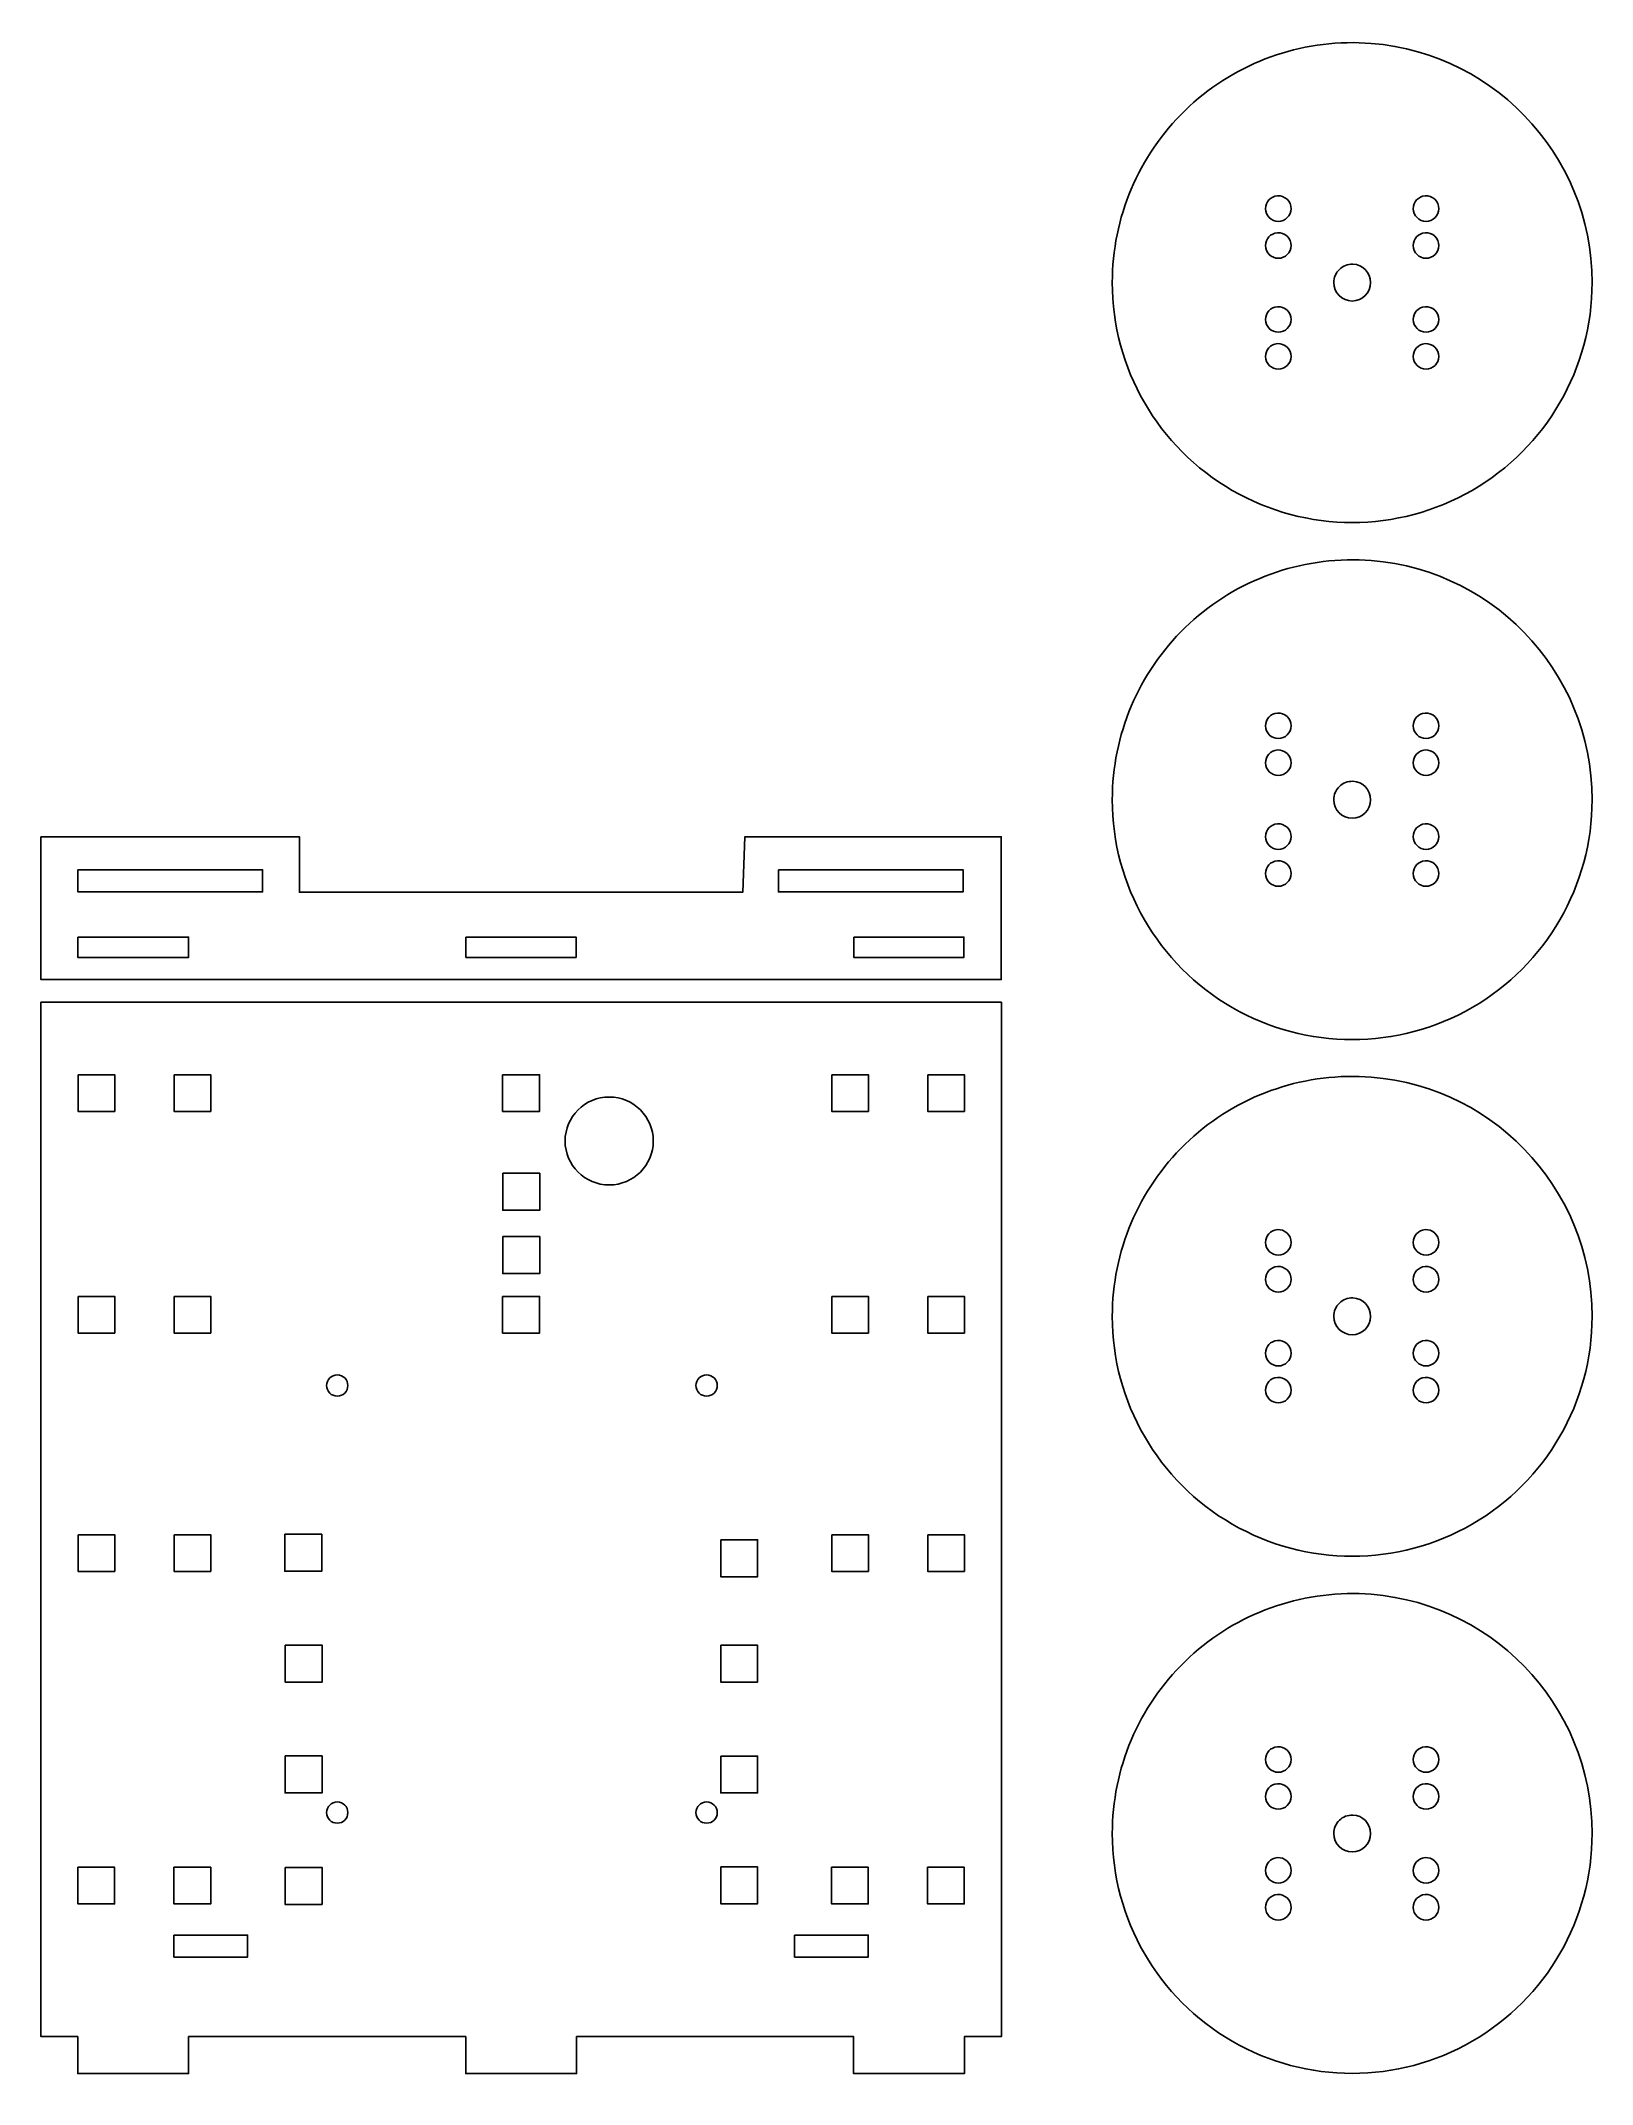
# Model space of a CAD drawing. Extents: x 0 to 210, y -1 to 275.
import ezdxf

# ---------------------------------------------------------------- set-up
doc = ezdxf.new("R2010")
doc.units = 0
for name, color, linetype in [('Base_plate', 7, 'CONTINUOUS'), ('Bumper_plates', 7, 'CONTINUOUS'), ('wheels', 7, 'CONTINUOUS')]:
    doc.layers.add(name, color=color, linetype=linetype)

msp = doc.modelspace()

# ---------------------------------------------------------------- linework, layer by layer
at = {"layer": 'Base_plate', "color": 7}
for points in [[(0.017639, 145.000004), (0.017639, 5.000018), (5, 5.000018), (5, 0), (20, 0), (20, 5.000018), (57.500001, 5.000018), (57.500001, 0), (72.499999, 0), (72.499999, 5.000018), (110, 5.000018), (110, 0), (124.999998, 0), (124.999998, 5.000018), (130.023001, 5.000018), (130.023001, 145.000004), (0.017639, 145.000004)], [(5.035903, 135.189651), (10.00125, 135.189651), (10.00125, 130.224304), (5.035903, 130.224304), (5.035903, 135.189651)], [(18.035764, 135.189651), (23.001111, 135.189651), (23.001111, 130.224005), (18.035764, 130.224287), (18.035764, 135.189651)], [(62.501687, 135.189934), (67.502312, 135.189934), (67.502312, 130.223935), (62.501687, 130.223935), (62.501687, 135.189934)], [(107.039215, 135.189934), (112.004562, 135.189651), (112.004562, 130.224304), (107.039215, 130.224022), (107.039215, 135.189934)], [(120.039076, 135.189934), (125.004424, 135.189934), (125.004424, 130.223864), (120.039076, 130.223864), (120.039076, 135.189934)], [(82.894955, 126.229994), (82.894955, 126.229994)], [(62.519641, 121.859087), (67.519641, 121.859087), (67.519641, 116.859086), (62.519641, 116.859086), (62.519641, 121.859087)], [(62.519641, 113.279576), (67.519641, 113.279576), (67.519641, 108.279576), (62.519641, 108.279576), (62.519641, 113.279576)], [(5.035903, 105.185901), (10.00125, 105.185901), (10.00125, 100.220554), (5.035903, 100.220554), (5.035903, 105.185901)], [(18.035764, 105.185901), (23.001111, 105.186006), (23.001111, 100.221006), (18.035764, 100.221119), (18.035764, 105.185901)], [(62.501687, 105.186006), (67.502312, 105.186006), (67.502312, 100.221006), (62.501687, 100.221006), (62.501687, 105.186006)], [(107.039215, 105.186006), (112.004562, 105.186006), (112.004562, 100.220554), (107.039215, 100.220554), (107.039215, 105.186006)], [(120.039076, 105.186006), (125.004424, 105.186006), (125.004424, 100.221006), (120.039076, 100.221006), (120.039076, 105.186006)], [(41.550353, 93.130112), (41.550353, 93.130112)], [(91.550352, 93.130112), (91.550352, 93.130112)], [(5.035903, 72.924374), (10.00125, 72.924374), (10.00125, 67.959026), (5.035903, 67.959026), (5.035903, 72.924374)], [(18.035764, 72.924374), (23.001111, 72.924227), (23.001111, 67.959227), (18.035764, 67.959227), (18.035764, 72.924374)], [(33.017639, 72.987979), (38.01764, 72.987979), (38.01764, 67.987979), (33.017639, 67.987979), (33.017639, 72.987979)], [(92.017643, 72.248317), (97.017643, 72.248317), (97.017643, 67.248317), (92.017643, 67.248317), (92.017643, 72.248317)], [(107.039215, 72.924227), (112.004562, 72.924227), (112.004562, 67.959227), (107.039215, 67.959227), (107.039215, 72.924227)], [(120.039076, 72.924227), (125.004424, 72.924227), (125.004424, 67.959227), (120.039076, 67.959227), (120.039076, 72.924227)], [(33.062993, 57.986311), (38.062993, 57.986311), (38.062993, 52.98631), (33.062993, 52.98631), (33.062993, 57.986311)], [(92.017643, 57.979867), (97.017643, 57.979867), (97.017643, 52.979867), (92.017643, 52.979867), (92.017643, 57.979867)], [(33.062993, 42.986312), (38.062993, 42.986312), (38.062993, 37.986312), (33.062993, 37.986312), (33.062993, 42.986312)], [(92.017643, 42.979872), (97.017643, 42.979872), (97.017643, 37.979872), (92.017643, 37.979872), (92.017643, 42.979872)], [(41.550353, 35.330112), (41.550353, 35.330112)], [(91.550352, 35.330112), (91.550352, 35.330112)], [(5.018264, 27.927568), (9.983611, 27.927568), (9.983611, 22.962221), (5.018264, 22.962221), (5.018264, 27.927568)], [(18.018125, 27.927568), (22.983472, 27.927568), (22.983472, 22.962221), (18.018125, 22.962221), (18.018125, 27.927568)], [(33.062993, 27.899542), (38.062993, 27.899542), (38.062993, 22.899542), (33.062993, 22.899542), (33.062993, 27.899542)], [(92.017643, 27.979862), (97.017643, 27.979862), (97.017643, 22.979862), (92.017643, 22.979862), (92.017643, 27.979862)], [(107.021576, 27.927568), (111.986924, 27.927568), (111.986924, 22.962221), (107.021576, 22.962221), (107.021576, 27.927568)], [(120.021437, 27.927568), (124.986785, 27.927568), (124.986785, 22.962221), (120.021437, 22.962221), (120.021437, 27.927568)], [(18.013403, 18.734827), (27.986596, 18.734827), (27.986596, 15.759867), (18.013403, 15.759867), (18.013403, 18.734827)], [(102.017643, 18.734827), (111.990835, 18.734827), (111.990835, 15.759867), (102.017643, 15.759867), (102.017643, 18.734827)]]:
    msp.add_lwpolyline(points, close=True, dxfattribs=at)
for points in [[(70.956551, 126.229994), (70.956551, 129.515197), (73.629053, 132.178379), (76.925752, 132.178379)], [(76.925752, 132.178379), (80.222452, 132.178379), (82.894955, 129.515197), (82.894955, 126.229994)], [(76.925752, 120.281605), (73.629053, 120.281605), (70.956551, 122.944791), (70.956551, 126.229994)], [(82.894955, 126.229994), (82.894955, 122.944791), (80.222452, 120.281605), (76.925752, 120.281605)], [(38.66764, 93.130112), (38.66764, 93.926151), (39.312957, 94.571468), (40.108996, 94.571468)], [(40.108996, 94.571468), (40.905036, 94.571468), (41.550353, 93.926151), (41.550353, 93.130112)], [(88.667639, 93.130112), (88.667639, 93.926151), (89.312956, 94.571468), (90.108995, 94.571468)], [(90.108995, 94.571468), (90.905034, 94.571468), (91.550352, 93.926151), (91.550352, 93.130112)], [(40.108996, 91.688755), (39.312957, 91.688755), (38.66764, 92.334073), (38.66764, 93.130112)], [(41.550353, 93.130112), (41.550353, 92.334073), (40.905036, 91.688755), (40.108996, 91.688755)], [(90.108995, 91.688755), (89.312956, 91.688755), (88.667639, 92.334073), (88.667639, 93.130112)], [(91.550352, 93.130112), (91.550352, 92.334073), (90.905034, 91.688755), (90.108995, 91.688755)], [(38.66764, 35.330112), (38.66764, 36.126151), (39.312957, 36.771468), (40.108996, 36.771468)], [(40.108996, 36.771468), (40.905036, 36.771468), (41.550353, 36.126151), (41.550353, 35.330112)], [(88.667639, 35.330112), (88.667639, 36.126151), (89.312956, 36.771468), (90.108995, 36.771468)], [(90.108995, 36.771468), (90.905034, 36.771468), (91.550352, 36.126151), (91.550352, 35.330112)], [(40.108996, 33.888755), (39.312957, 33.888755), (38.66764, 34.534073), (38.66764, 35.330112)], [(41.550353, 35.330112), (41.550353, 34.534073), (40.905036, 33.888755), (40.108996, 33.888755)], [(90.108995, 33.888755), (89.312956, 33.888755), (88.667639, 34.534073), (88.667639, 35.330112)], [(91.550352, 35.330112), (91.550352, 34.534073), (90.905034, 33.888755), (90.108995, 33.888755)]]:
    msp.add_open_spline(points, degree=3, dxfattribs=at)
at = {"layer": 'Bumper_plates', "color": 7}
for points in [[(0, 167.415901), (0, 148.083679), (129.998611, 148.083679), (129.998611, 167.415901), (95.294097, 167.415901), (95.003056, 159.900005), (35.004375, 159.900005), (35.004375, 167.415901), (0, 167.415901)], [(5.009444, 162.935624), (30.00375, 162.935624), (30.00375, 159.937013), (5.009444, 159.937013), (5.009444, 162.935624)], [(99.836111, 162.935624), (124.829999, 162.935624), (124.829999, 159.937013), (99.836111, 159.937013), (99.836111, 162.935624)], [(4.991806, 153.816318), (20.0025, 153.816318), (20.0025, 151.08229), (4.991806, 151.08229), (4.991806, 153.816318)], [(57.520417, 153.816318), (72.434097, 153.816318), (72.434097, 151.08229), (57.520417, 151.08229), (57.520417, 153.816318)], [(110.022569, 153.816318), (124.93625, 153.816318), (124.93625, 151.08229), (110.022569, 151.08229), (110.022569, 153.816318)]]:
    msp.add_lwpolyline(points, close=True, dxfattribs=at)
at = {"layer": 'wheels', "color": 7}
for points in [[(178.434517, 274.879655), (178.434517, 274.879655)], [(167.366109, 254.153961), (167.366109, 254.153961)], [(187.359792, 254.153961), (187.359792, 254.153961)], [(167.366109, 249.153336), (167.366109, 249.153336)], [(187.359792, 249.153336), (187.359792, 249.153336)], [(177.561387, 244.911183), (177.561387, 244.911183)], [(167.366109, 239.152086), (167.366109, 239.152086)], [(187.359792, 239.152086), (187.359792, 239.152086)], [(167.366109, 234.151458), (167.366109, 234.151458)], [(187.359792, 234.151458), (187.359792, 234.151458)], [(178.434515, 204.879657), (178.434515, 204.879657)], [(167.366112, 184.153962), (167.366112, 184.153962)], [(187.359795, 184.153962), (187.359795, 184.153962)], [(167.366112, 179.153337), (167.366112, 179.153337)], [(187.359795, 179.153337), (187.359795, 179.153337)], [(177.56139, 174.911182), (177.56139, 174.911182)], [(167.366112, 169.152087), (167.366112, 169.152087)], [(187.359795, 169.152087), (187.359795, 169.152087)], [(167.366112, 164.15146), (167.366112, 164.15146)], [(187.359795, 164.15146), (187.359795, 164.15146)], [(178.434517, 134.955212), (178.434517, 134.955212)], [(167.366109, 114.229518), (167.366109, 114.229518)], [(187.359792, 114.229518), (187.359792, 114.229518)], [(167.366109, 109.228893), (167.366109, 109.228893)], [(187.359792, 109.228893), (187.359792, 109.228893)], [(177.561387, 104.98674), (177.561387, 104.98674)], [(167.366109, 99.227643), (167.366109, 99.227643)], [(187.359792, 99.227643), (187.359792, 99.227643)], [(167.366109, 94.227015), (167.366109, 94.227015)], [(187.359792, 94.227015), (187.359792, 94.227015)], [(178.434515, 64.955214), (178.434515, 64.955214)], [(167.366112, 44.22952), (167.366112, 44.22952)], [(187.359795, 44.22952), (187.359795, 44.22952)], [(167.366112, 39.228895), (167.366112, 39.228895)], [(187.359795, 39.228895), (187.359795, 39.228895)], [(177.56139, 34.986739), (177.56139, 34.986739)], [(167.366112, 29.227645), (167.366112, 29.227645)], [(187.359795, 29.227645), (187.359795, 29.227645)], [(167.366112, 24.227017), (167.366112, 24.227017)], [(187.359795, 24.227017), (187.359795, 24.227017)]]:
    msp.add_lwpolyline(points, close=True, dxfattribs=at)
for points in [[(178.434517, 274.879655), (169.66129, 275.134761), (161.158418, 271.827651), (154.863116, 265.711789)], [(209.964028, 242.41528), (209.96676, 259.984181), (195.996001, 274.36918), (178.434517, 274.879655)], [(154.863116, 265.711789), (148.567815, 259.595926), (145.016272, 251.192216), (145.01764, 242.41528)], [(165.752153, 252.41653), (165.749937, 253.329828), (166.455124, 254.088965), (167.366109, 254.153961)], [(167.489584, 250.704486), (166.539896, 250.704486), (165.766131, 251.466945), (165.752153, 252.41653)], [(167.366109, 254.153961), (167.847884, 254.188231), (168.322185, 254.020431), (168.675223, 253.690818)], [(169.227015, 252.41653), (169.213037, 251.466945), (168.439272, 250.704486), (167.489584, 250.704486)], [(168.675223, 253.690818), (169.028262, 253.361204), (169.22818, 252.899521), (169.227015, 252.41653)], [(185.745837, 252.41653), (185.74362, 253.329828), (186.448807, 254.088965), (187.359792, 254.153961)], [(187.483265, 250.704703), (186.533661, 250.704703), (185.759932, 251.467032), (185.745837, 252.41653)], [(187.359792, 254.153961), (187.841566, 254.188229), (188.315866, 254.020429), (188.668903, 253.690815)], [(189.220692, 252.41653), (189.206597, 251.467032), (188.432868, 250.704703), (187.483265, 250.704703)], [(188.668903, 253.690815), (189.02194, 253.361202), (189.221857, 252.89952), (189.220692, 252.41653)], [(165.752153, 247.415905), (165.749937, 248.329203), (166.455124, 249.08834), (167.366109, 249.153336)], [(167.366109, 249.153336), (167.847884, 249.187606), (168.322185, 249.019806), (168.675223, 248.690193)], [(185.745837, 247.415905), (185.74362, 248.329203), (186.448807, 249.08834), (187.359792, 249.153336)], [(187.359792, 249.153336), (187.841566, 249.187604), (188.315866, 249.019804), (188.668903, 248.69019)], [(167.489584, 245.703865), (166.539898, 245.703865), (165.766133, 246.466322), (165.752153, 247.415905)], [(169.227015, 247.415905), (169.213035, 246.466322), (168.43927, 245.703865), (167.489584, 245.703865)], [(168.675223, 248.690193), (169.028262, 248.360579), (169.22818, 247.898896), (169.227015, 247.415905)], [(187.483265, 245.704074), (186.53366, 245.704074), (185.75993, 246.466405), (185.745837, 247.415905)], [(189.220692, 247.415905), (189.206599, 246.466405), (188.432869, 245.704074), (187.483265, 245.704074)], [(188.668903, 248.69019), (189.02194, 248.360577), (189.221857, 247.898895), (189.220692, 247.415905)], [(174.994928, 242.41528), (174.994542, 243.089679), (175.267129, 243.735522), (175.750601, 244.205702)], [(175.750601, 244.205702), (176.234072, 244.675882), (176.887261, 244.930364), (177.561387, 244.911183)], [(177.561387, 244.911183), (178.912302, 244.8732), (179.987495, 243.766729), (179.986734, 242.41528)], [(145.01764, 242.41528), (145.01764, 230.813725), (151.206995, 220.093446), (161.254237, 214.292669)], [(177.490831, 239.920969), (176.113004, 239.920969), (174.995808, 241.037453), (174.994928, 242.41528)], [(179.986734, 242.41528), (179.985855, 241.037453), (178.868659, 239.920969), (177.490831, 239.920969)], [(193.727431, 214.292669), (203.774673, 220.093446), (209.964028, 230.813725), (209.964028, 242.41528)], [(165.752153, 237.414652), (165.749935, 238.327951), (166.455123, 239.08709), (167.366109, 239.152086)], [(167.366109, 239.152086), (167.847884, 239.186356), (168.322186, 239.018556), (168.675224, 238.688942)], [(168.675224, 238.688942), (169.028263, 238.359327), (169.22818, 237.897643), (169.227015, 237.414652)], [(185.745837, 237.414652), (185.743619, 238.327951), (186.448806, 239.08709), (187.359792, 239.152086)], [(187.359792, 239.152086), (187.841567, 239.186354), (188.315867, 239.018553), (188.668904, 238.688939)], [(188.668904, 238.688939), (189.021941, 238.359325), (189.221858, 237.897642), (189.220692, 237.414652)], [(167.489584, 235.702616), (166.539899, 235.702616), (165.766135, 236.46507), (165.752153, 237.414652)], [(169.227015, 237.414652), (169.213033, 236.46507), (168.439269, 235.702616), (167.489584, 235.702616)], [(187.483265, 235.702818), (186.533659, 235.702818), (185.759928, 236.465151), (185.745837, 237.414652)], [(189.220692, 237.414652), (189.206601, 236.465151), (188.432871, 235.702818), (187.483265, 235.702818)], [(165.752153, 232.414027), (165.749937, 233.327325), (166.455124, 234.086462), (167.366109, 234.151458)], [(167.489584, 230.701994), (166.539901, 230.701994), (165.766137, 231.464447), (165.752153, 232.414027)], [(167.366109, 234.151458), (167.847884, 234.185728), (168.322185, 234.017928), (168.675223, 233.688315)], [(169.227015, 232.414027), (169.213031, 231.464447), (168.439267, 230.701994), (167.489584, 230.701994)], [(168.675223, 233.688315), (169.028262, 233.358701), (169.22818, 232.897018), (169.227015, 232.414027)], [(185.745837, 232.414027), (185.74362, 233.327325), (186.448807, 234.086462), (187.359792, 234.151458)], [(187.483265, 230.702189), (186.533657, 230.702189), (185.759926, 231.464524), (185.745837, 232.414027)], [(187.359792, 234.151458), (187.841566, 234.185727), (188.315866, 234.017926), (188.668903, 233.688312)], [(189.220692, 232.414027), (189.206603, 231.464524), (188.432872, 230.702189), (187.483265, 230.702189)], [(188.668903, 233.688312), (189.02194, 233.358699), (189.221857, 232.897017), (189.220692, 232.414027)], [(161.254237, 214.292669), (171.301478, 208.491891), (183.68019, 208.491891), (193.727431, 214.292669)], [(178.434515, 204.879657), (169.661288, 205.134761), (161.158416, 201.827652), (154.863115, 195.711789)], [(209.964028, 172.415282), (209.96676, 189.984183), (195.995999, 204.369183), (178.434515, 204.879657)], [(154.863115, 195.711789), (148.567815, 189.595927), (145.016272, 181.192217), (145.01764, 172.415282)], [(165.752153, 182.416529), (165.749935, 183.329829), (166.455125, 184.088968), (167.366112, 184.153962)], [(167.366112, 184.153962), (167.847887, 184.188232), (168.322187, 184.020431), (168.675225, 183.690817)], [(168.675225, 183.690817), (169.028263, 183.361203), (169.22818, 182.89952), (169.227015, 182.416529)], [(185.745834, 182.416529), (185.743616, 183.32983), (186.448807, 184.08897), (187.359795, 184.153962)], [(187.359795, 184.153962), (187.841569, 184.188231), (188.315869, 184.02043), (188.668907, 183.690816)], [(188.668907, 183.690816), (189.021944, 183.361202), (189.221861, 182.899519), (189.220695, 182.416529)], [(167.489584, 180.704485), (166.539896, 180.704485), (165.766131, 181.466944), (165.752153, 182.416529)], [(169.227015, 182.416529), (169.213037, 181.466944), (168.439272, 180.704485), (167.489584, 180.704485)], [(187.483265, 180.704511), (186.533587, 180.704511), (185.759826, 181.466955), (185.745834, 182.416529)], [(189.220695, 182.416529), (189.206703, 181.466955), (188.432942, 180.704511), (187.483265, 180.704511)], [(165.752153, 177.415907), (165.749937, 178.329206), (166.455126, 179.088343), (167.366112, 179.153337)], [(167.489584, 175.703866), (166.539898, 175.703866), (165.766133, 176.466324), (165.752153, 177.415907)], [(167.366112, 179.153337), (167.847886, 179.187607), (168.322186, 179.019807), (168.675224, 178.690193)], [(169.227015, 177.415907), (169.213035, 176.466324), (168.43927, 175.703866), (167.489584, 175.703866)], [(168.675224, 178.690193), (169.028262, 178.36058), (169.22818, 177.898897), (169.227015, 177.415907)], [(185.745834, 177.415907), (185.743618, 178.329207), (186.448808, 179.088345), (187.359795, 179.153337)], [(187.483265, 175.703885), (186.533586, 175.703885), (185.759824, 176.466331), (185.745834, 177.415907)], [(187.359795, 179.153337), (187.841569, 179.187606), (188.315869, 179.019805), (188.668906, 178.690192)], [(189.220695, 177.415907), (189.206705, 176.466331), (188.432944, 175.703885), (187.483265, 175.703885)], [(188.668906, 178.690192), (189.021943, 178.360579), (189.22186, 177.898896), (189.220695, 177.415907)], [(175.750604, 174.205702), (176.234076, 174.675881), (176.887264, 174.930363), (177.56139, 174.911182)], [(177.56139, 174.911182), (178.912302, 174.873198), (179.987493, 173.766728), (179.986734, 172.415282)], [(145.01764, 172.415282), (145.01764, 160.813727), (151.206995, 150.093448), (161.254237, 144.292671)], [(174.994931, 172.415282), (174.994546, 173.08968), (175.267133, 173.735522), (175.750604, 174.205702)], [(177.490833, 169.922474), (176.113592, 169.922474), (174.996639, 171.038042), (174.994931, 172.415282)], [(179.986734, 172.415282), (179.985026, 171.038042), (178.868073, 169.922474), (177.490833, 169.922474)], [(193.727431, 144.292671), (203.774673, 150.093448), (209.964028, 160.813727), (209.964028, 172.415282)], [(165.752153, 167.414654), (165.749935, 168.327954), (166.455125, 169.087093), (167.366112, 169.152087)], [(167.366112, 169.152087), (167.847887, 169.186357), (168.322187, 169.018556), (168.675225, 168.688942)], [(185.745834, 167.414654), (185.743616, 168.327955), (186.448807, 169.087095), (187.359795, 169.152087)], [(187.359795, 169.152087), (187.841569, 169.186356), (188.315869, 169.018555), (188.668907, 168.688941)], [(167.489584, 165.702617), (166.539899, 165.702617), (165.766135, 166.465072), (165.752153, 167.414654)], [(169.227015, 167.414654), (169.213033, 166.465072), (168.439269, 165.702617), (167.489584, 165.702617)], [(168.675225, 168.688942), (169.028263, 168.359328), (169.22818, 167.897645), (169.227015, 167.414654)], [(187.483265, 165.702629), (186.533584, 165.702629), (185.759822, 166.465077), (185.745834, 167.414654)], [(189.220695, 167.414654), (189.206707, 166.465077), (188.432945, 165.702629), (187.483265, 165.702629)], [(188.668907, 168.688941), (189.021944, 168.359327), (189.221861, 167.897644), (189.220695, 167.414654)], [(165.752153, 162.414032), (165.749938, 163.32733), (166.455127, 164.086466), (167.366112, 164.15146)], [(167.366112, 164.15146), (167.847886, 164.185729), (168.322185, 164.017929), (168.675223, 163.688316)], [(168.675223, 163.688316), (169.028261, 163.358703), (169.228179, 162.897021), (169.227015, 162.414032)], [(185.745834, 162.414032), (185.743619, 163.327331), (186.448809, 164.086467), (187.359795, 164.15146)], [(187.359795, 164.15146), (187.841568, 164.185728), (188.315868, 164.017928), (188.668905, 163.688315)], [(188.668905, 163.688315), (189.021942, 163.358702), (189.221859, 162.897021), (189.220695, 162.414032)], [(167.489584, 160.701999), (166.539901, 160.701999), (165.766137, 161.464451), (165.752153, 162.414032)], [(169.227015, 162.414032), (169.213031, 161.464451), (168.439267, 160.701999), (167.489584, 160.701999)], [(187.483265, 160.702003), (186.533583, 160.702003), (185.75982, 161.464453), (185.745834, 162.414032)], [(189.220695, 162.414032), (189.206709, 161.464453), (188.432946, 160.702003), (187.483265, 160.702003)], [(161.254237, 144.292671), (171.301478, 138.491893), (183.68019, 138.491893), (193.727431, 144.292671)], [(178.434517, 134.955212), (169.66129, 135.210317), (161.158418, 131.903208), (154.863116, 125.787346)], [(209.964028, 102.490837), (209.96676, 120.059738), (195.996, 134.444737), (178.434517, 134.955212)], [(154.863116, 125.787346), (148.567815, 119.671483), (145.016272, 111.267773), (145.01764, 102.490837)], [(165.752153, 112.492087), (165.749937, 113.405385), (166.455124, 114.164523), (167.366109, 114.229518)], [(167.366109, 114.229518), (167.847884, 114.263788), (168.322185, 114.095988), (168.675223, 113.766375)], [(168.675223, 113.766375), (169.028262, 113.436761), (169.22818, 112.975078), (169.227015, 112.492087)], [(185.745837, 112.492087), (185.74362, 113.405385), (186.448807, 114.164522), (187.359792, 114.229518)], [(187.359792, 114.229518), (187.841566, 114.263787), (188.315866, 114.095986), (188.668903, 113.766372)], [(188.668903, 113.766372), (189.02194, 113.436759), (189.221857, 112.975077), (189.220692, 112.492087)], [(167.489584, 110.780043), (166.539896, 110.780043), (165.766131, 111.542502), (165.752153, 112.492087)], [(169.227015, 112.492087), (169.213037, 111.542502), (168.439272, 110.780043), (167.489584, 110.780043)], [(187.483265, 110.78026), (186.533661, 110.78026), (185.759932, 111.542589), (185.745837, 112.492087)], [(189.220692, 112.492087), (189.206597, 111.542589), (188.432868, 110.78026), (187.483265, 110.78026)], [(165.752153, 107.491462), (165.749937, 108.40476), (166.455124, 109.163897), (167.366109, 109.228893)], [(167.366109, 109.228893), (167.847884, 109.263163), (168.322185, 109.095363), (168.675223, 108.76575)], [(168.675223, 108.76575), (169.028262, 108.436136), (169.22818, 107.974453), (169.227015, 107.491462)], [(185.745837, 107.491462), (185.74362, 108.40476), (186.448807, 109.163897), (187.359792, 109.228893)], [(187.359792, 109.228893), (187.841566, 109.263162), (188.315866, 109.095361), (188.668903, 108.765747)], [(188.668903, 108.765747), (189.02194, 108.436134), (189.221857, 107.974452), (189.220692, 107.491462)], [(167.489584, 105.779422), (166.539898, 105.779422), (165.766133, 106.541879), (165.752153, 107.491462)], [(169.227015, 107.491462), (169.213035, 106.541879), (168.43927, 105.779422), (167.489584, 105.779422)], [(187.483265, 105.779631), (186.53366, 105.779631), (185.75993, 106.541962), (185.745837, 107.491462)], [(189.220692, 107.491462), (189.206599, 106.541962), (188.432869, 105.779631), (187.483265, 105.779631)], [(145.01764, 102.490837), (145.01764, 90.889282), (151.206995, 80.169003), (161.254237, 74.368226)], [(174.994928, 102.490837), (174.994542, 103.165236), (175.267129, 103.811079), (175.750601, 104.281259)], [(177.490831, 99.996526), (176.113004, 99.996526), (174.995808, 101.11301), (174.994928, 102.490837)], [(175.750601, 104.281259), (176.234072, 104.751439), (176.887261, 105.005921), (177.561387, 104.98674)], [(179.986734, 102.490837), (179.985855, 101.11301), (178.868659, 99.996526), (177.490831, 99.996526)], [(177.561387, 104.98674), (178.912302, 104.948757), (179.987495, 103.842286), (179.986734, 102.490837)], [(193.727431, 74.368226), (203.774673, 80.169003), (209.964028, 90.889282), (209.964028, 102.490837)], [(165.752153, 97.490209), (165.749935, 98.403509), (166.455123, 99.162647), (167.366109, 99.227643)], [(167.489584, 95.778173), (166.539899, 95.778173), (165.766135, 96.540628), (165.752153, 97.490209)], [(167.366109, 99.227643), (167.847884, 99.261913), (168.322186, 99.094113), (168.675224, 98.764499)], [(169.227015, 97.490209), (169.213033, 96.540628), (168.439269, 95.778173), (167.489584, 95.778173)], [(168.675224, 98.764499), (169.028263, 98.434884), (169.22818, 97.973201), (169.227015, 97.490209)], [(185.745837, 97.490209), (185.743619, 98.403508), (186.448806, 99.162647), (187.359792, 99.227643)], [(187.483265, 95.778375), (186.533659, 95.778375), (185.759928, 96.540708), (185.745837, 97.490209)], [(187.359792, 99.227643), (187.841567, 99.261912), (188.315867, 99.09411), (188.668904, 98.764496)], [(189.220692, 97.490209), (189.206601, 96.540708), (188.432871, 95.778375), (187.483265, 95.778375)], [(188.668904, 98.764496), (189.021941, 98.434882), (189.221858, 97.973199), (189.220692, 97.490209)], [(165.752153, 92.489584), (165.749937, 93.402882), (166.455124, 94.16202), (167.366109, 94.227015)], [(167.366109, 94.227015), (167.847884, 94.261285), (168.322185, 94.093485), (168.675223, 93.763872)], [(185.745837, 92.489584), (185.74362, 93.402882), (186.448807, 94.16202), (187.359792, 94.227015)], [(187.359792, 94.227015), (187.841566, 94.261284), (188.315866, 94.093483), (188.668903, 93.76387)], [(167.489584, 90.777551), (166.539901, 90.777551), (165.766137, 91.540004), (165.752153, 92.489584)], [(169.227015, 92.489584), (169.213031, 91.540004), (168.439267, 90.777551), (167.489584, 90.777551)], [(168.675223, 93.763872), (169.028262, 93.434258), (169.22818, 92.972575), (169.227015, 92.489584)], [(187.483265, 90.777746), (186.533657, 90.777746), (185.759926, 91.540081), (185.745837, 92.489584)], [(189.220692, 92.489584), (189.206603, 91.540081), (188.432872, 90.777746), (187.483265, 90.777746)], [(188.668903, 93.76387), (189.02194, 93.434256), (189.221857, 92.972574), (189.220692, 92.489584)], [(161.254237, 74.368226), (171.301478, 68.567448), (183.68019, 68.567448), (193.727431, 74.368226)], [(178.434515, 64.955214), (169.661288, 65.210318), (161.158416, 61.903209), (154.863115, 55.787346)], [(209.964028, 32.490839), (209.96676, 50.059741), (195.995999, 64.44474), (178.434515, 64.955214)], [(154.863115, 55.787346), (148.567815, 49.671484), (145.016272, 41.267774), (145.01764, 32.490839)], [(167.366112, 44.22952), (167.847887, 44.263789), (168.322187, 44.095989), (168.675225, 43.766374)], [(187.359795, 44.22952), (187.841569, 44.263788), (188.315869, 44.095987), (188.668907, 43.766373)], [(165.752153, 42.492086), (165.749935, 43.405386), (166.455125, 44.164526), (167.366112, 44.22952)], [(167.489584, 40.780042), (166.539896, 40.780042), (165.766131, 41.542501), (165.752153, 42.492086)], [(169.227015, 42.492086), (169.213037, 41.542501), (168.439272, 40.780042), (167.489584, 40.780042)], [(168.675225, 43.766374), (169.028263, 43.43676), (169.22818, 42.975077), (169.227015, 42.492086)], [(185.745834, 42.492086), (185.743616, 43.405387), (186.448807, 44.164527), (187.359795, 44.22952)], [(187.483265, 40.780068), (186.533587, 40.780068), (185.759826, 41.542512), (185.745834, 42.492086)], [(189.220695, 42.492086), (189.206703, 41.542512), (188.432942, 40.780068), (187.483265, 40.780068)], [(188.668907, 43.766373), (189.021944, 43.436759), (189.221861, 42.975076), (189.220695, 42.492086)], [(165.752153, 37.491464), (165.749937, 38.404763), (166.455126, 39.163901), (167.366112, 39.228895)], [(167.366112, 39.228895), (167.847886, 39.263164), (168.322186, 39.095364), (168.675224, 38.76575)], [(168.675224, 38.76575), (169.028262, 38.436137), (169.22818, 37.974454), (169.227015, 37.491464)], [(185.745834, 37.491464), (185.743618, 38.404764), (186.448808, 39.163902), (187.359795, 39.228895)], [(187.359795, 39.228895), (187.841569, 39.263163), (188.315869, 39.095363), (188.668906, 38.765749)], [(188.668906, 38.765749), (189.021943, 38.436136), (189.22186, 37.974454), (189.220695, 37.491464)], [(167.489584, 35.779423), (166.539898, 35.779423), (165.766133, 36.541881), (165.752153, 37.491464)], [(169.227015, 37.491464), (169.213035, 36.541881), (168.43927, 35.779423), (167.489584, 35.779423)], [(187.483265, 35.779442), (186.533586, 35.779442), (185.759824, 36.541888), (185.745834, 37.491464)], [(189.220695, 37.491464), (189.206705, 36.541888), (188.432944, 35.779442), (187.483265, 35.779442)], [(174.994931, 32.490839), (174.994546, 33.165237), (175.267133, 33.811079), (175.750604, 34.281259)], [(175.750604, 34.281259), (176.234076, 34.751438), (176.887264, 35.00592), (177.56139, 34.986739)], [(177.56139, 34.986739), (178.912302, 34.948755), (179.987493, 33.842285), (179.986734, 32.490839)], [(145.01764, 32.490839), (145.01764, 20.889284), (151.206995, 10.169005), (161.254237, 4.368228)], [(177.490833, 29.998031), (176.113592, 29.998031), (174.996639, 31.113599), (174.994931, 32.490839)], [(179.986734, 32.490839), (179.985026, 31.113599), (178.868073, 29.998031), (177.490833, 29.998031)], [(193.727431, 4.368228), (203.774673, 10.169005), (209.964028, 20.889284), (209.964028, 32.490839)], [(165.752153, 27.490211), (165.749935, 28.403511), (166.455125, 29.162651), (167.366112, 29.227645)], [(167.366112, 29.227645), (167.847887, 29.261914), (168.322187, 29.094113), (168.675225, 28.764499)], [(168.675225, 28.764499), (169.028263, 28.434885), (169.22818, 27.973202), (169.227015, 27.490211)], [(185.745834, 27.490211), (185.743616, 28.403512), (186.448807, 29.162652), (187.359795, 29.227645)], [(187.359795, 29.227645), (187.841569, 29.261913), (188.315869, 29.094112), (188.668907, 28.764498)], [(188.668907, 28.764498), (189.021944, 28.434884), (189.221861, 27.973201), (189.220695, 27.490211)], [(167.489584, 25.778174), (166.539899, 25.778174), (165.766135, 26.540629), (165.752153, 27.490211)], [(169.227015, 27.490211), (169.213033, 26.540629), (168.439269, 25.778174), (167.489584, 25.778174)], [(187.483265, 25.778186), (186.533584, 25.778186), (185.759822, 26.540634), (185.745834, 27.490211)], [(189.220695, 27.490211), (189.206707, 26.540634), (188.432945, 25.778186), (187.483265, 25.778186)], [(165.752153, 22.489589), (165.749938, 23.402887), (166.455127, 24.162023), (167.366112, 24.227017)], [(167.489584, 20.777556), (166.539901, 20.777556), (165.766137, 21.540009), (165.752153, 22.489589)], [(167.366112, 24.227017), (167.847886, 24.261286), (168.322185, 24.093486), (168.675223, 23.763873)], [(169.227015, 22.489589), (169.213031, 21.540009), (168.439267, 20.777556), (167.489584, 20.777556)], [(168.675223, 23.763873), (169.028261, 23.43426), (169.228179, 22.972579), (169.227015, 22.489589)], [(185.745834, 22.489589), (185.743619, 23.402888), (186.448809, 24.162024), (187.359795, 24.227017)], [(187.483265, 20.77756), (186.533583, 20.77756), (185.75982, 21.54001), (185.745834, 22.489589)], [(187.359795, 24.227017), (187.841568, 24.261285), (188.315868, 24.093485), (188.668905, 23.763872)], [(189.220695, 22.489589), (189.206709, 21.54001), (188.432946, 20.77756), (187.483265, 20.77756)], [(188.668905, 23.763872), (189.021942, 23.434259), (189.221859, 22.972578), (189.220695, 22.489589)], [(161.254237, 4.368228), (171.301478, -1.43255), (183.68019, -1.43255), (193.727431, 4.368228)]]:
    msp.add_open_spline(points, degree=3, dxfattribs=at)

doc.saveas('drawing.dxf')
